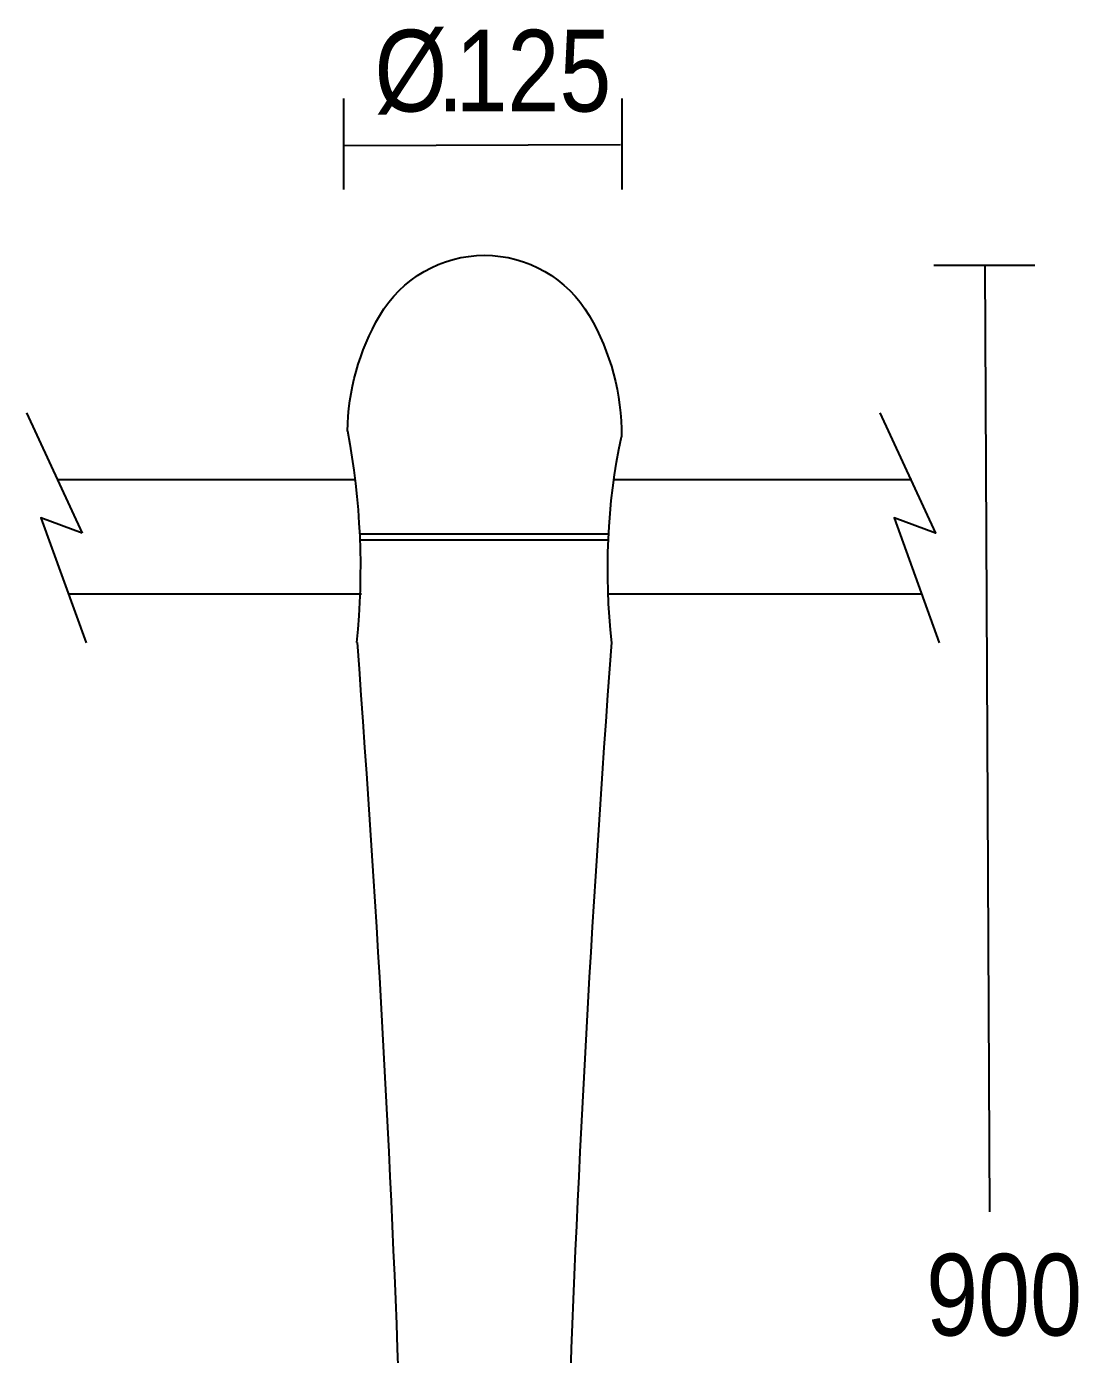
# Model space of a CAD drawing. Extents: x 0 to 141, y 5 to 251.
# Drawn here: x 51.5 to 140.6, y 138.1 to 250.6 of the extents above; entities that cross this region are included whole.
import ezdxf

# ---------------------------------------------------------------- set-up
doc = ezdxf.new("R2010")
doc.units = 0
doc.layers.add('LIVELLO_1', color=160, linetype='Continuous')
doc.styles.add('STD', font='txt')

# ---------------------------------------------------------------- blocks, each defined once
blk = doc.blocks.new('AI9-BLK1')
at = {"layer": 'LIVELLO_1', "color": 7}
for p, q in [((8.09, 117.6), (8.09, 109.89)), ((31.71, 117.6), (31.71, 109.89)), ((8.13, 113.61), (31.58, 113.68)), ((58.16, 103.47), (66.71, 103.47)), ((62.9, 23.24), (62.51, 103.43)), ((-18.77, 90.96), (-14.05, 80.76)), ((-16.06, 85.3), (9.03, 85.3)), ((31.08, 85.3), (56.28, 85.3)), ((9.49, 80.71), (30.62, 80.71)), ((9.52, 80.19), (30.59, 80.19)), ((-15.2, 75.6), (9.62, 75.6)), ((30.58, 75.6), (57.14, 75.6))]:
    blk.add_line(p, q, dxfattribs=at)
for points in [[(53.57, 90.96), (58.29, 80.76), (54.79, 82.05), (58.61, 71.47)], [(-14.05, 80.76), (-17.55, 82.05), (-13.73, 71.47)]]:
    blk.add_lwpolyline(points, dxfattribs=at)
blk.add_open_spline([(11.17, 99.19), (13.02, 102.36), (16.4, 104.3), (20.06, 104.3), (23.71, 104.3), (27.09, 102.36), (28.94, 99.19)], degree=3, knots=[0, 0, 0, 0, 1, 1, 1, 2, 2, 2, 2], dxfattribs=at)
for points in [[(8.44, 89.39), (8.5, 92.84), (9.43, 96.21), (11.17, 99.19)], [(28.94, 99.19), (30.76, 96.08), (31.7, 92.54), (31.67, 88.93)], [(8.44, 89.42), (9.56, 83.5), (9.82, 77.5), (9.21, 71.5)], [(30.85, 71.47), (30.19, 77.31), (30.46, 83.18), (31.67, 88.93)], [(9.26, 71.48), (12.79, 23.66), (14.11, -16.93), (13.69, -64.88)], [(26.42, -64.88), (26, -16.93), (27.32, 23.66), (30.85, 71.48)]]:
    blk.add_open_spline(points, degree=3, dxfattribs=at)
at = {"layer": 'LIVELLO_1', "color": 7, "char_height": 6.9209, "attachment_point": 1, "style": 'STD'}
for s, insert in [('\\fArial Narrow|b0|i0;\\H6.9209;\\C7;Ø', (10.73, 123.41)), ('\\fArial Narrow|b0|i0;\\H6.9209;\\C7;125', (17.59, 123.41)), ('\\fArial Narrow|b0|i0;\\H6.9209;\\C7;.', (16.07, 123.41)), ('\\fArial Narrow|b0|i0;\\H6.9209;\\C7;900', (57.5, 19.68))]:
    blk.add_mtext(s, dxfattribs=dict(at, insert=insert))

msp = doc.modelspace()

# ---------------------------------------------------------------- block references
at = {"layer": 'LIVELLO_1', "color": 7}
msp.add_blockref('AI9-BLK1', (70.228444, 126.944965), dxfattribs=at)

doc.saveas('drawing.dxf')
